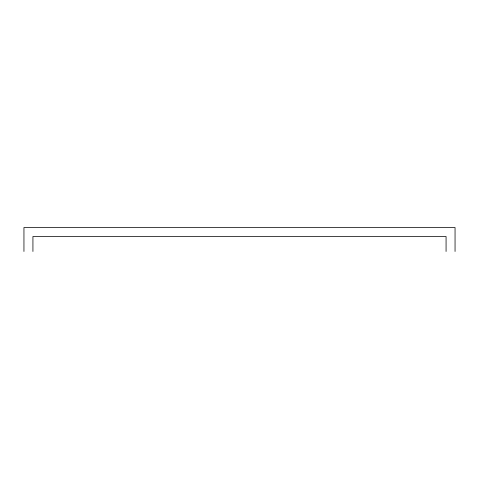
<?xml version="1.0" encoding="UTF-8"?>
<svg xmlns="http://www.w3.org/2000/svg" width="479" height="479" viewBox="0 0 479 479"><rect width="100%" height="100%" fill="white"/><g stroke="black" fill="none" stroke-linecap="round" stroke-linejoin="round"><path stroke-width="0.72" d="M455.05 251.475L455.05 227.525L23.95 227.525L23.95 251.475M446.069 251.475L446.069 236.506L32.931 236.506L32.931 251.475"/></g></svg>
